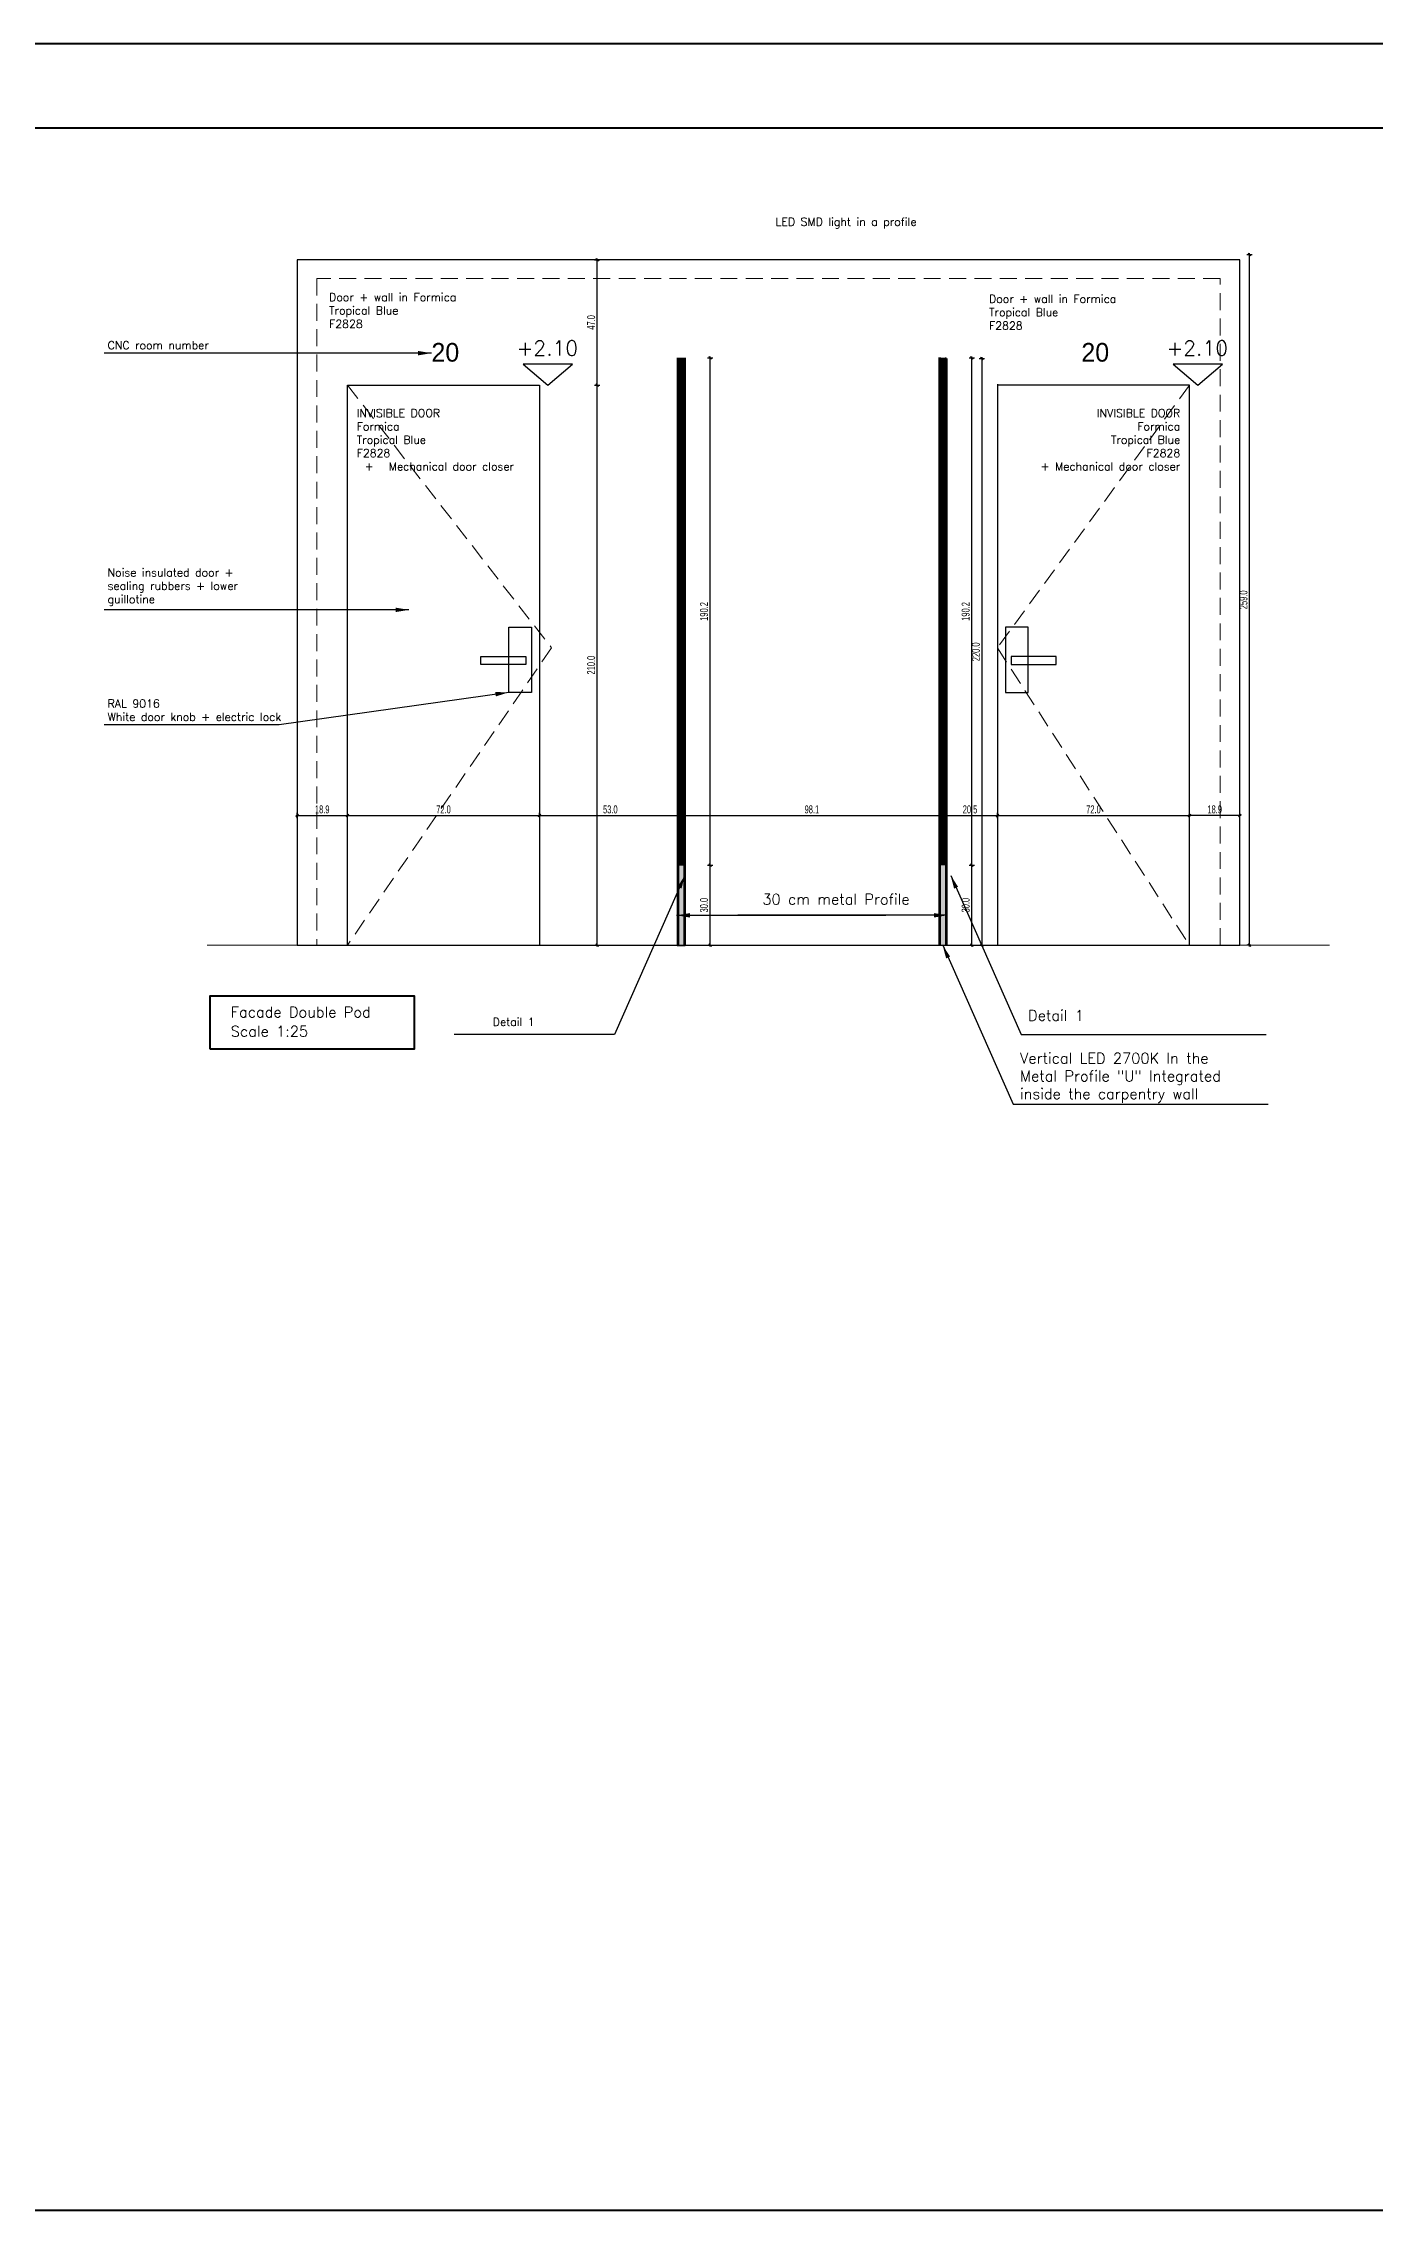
# Model space of a CAD drawing. Header units: inches. Extents: x 4017 to 5703, y -944 to 2840.
# Drawn here: x 4516 to 5014, y -944 to -132 of the extents above; entities that cross this region are included whole.
import ezdxf

# ---------------------------------------------------------------- set-up
doc = ezdxf.new("R2010")
doc.units = ezdxf.units.IN
doc.header["$MEASUREMENT"] = 0
doc.linetypes.add('DASHED', pattern=[19.05, 12.7, -6.35])
doc.linetypes.add('LÍNEAS_OCULTAS', pattern=[9.525, 6.35, -3.175])
doc.layers.get('0').update_dxf_attribs({"color": 5})
doc.layers.get('DEFPOINTS').update_dxf_attribs({"color": 254})
doc.layers.add('1 - bed panels', color=170, linetype='Continuous', lineweight=9)
doc.layers.add('1 - plaster', color=1, linetype='Continuous', lineweight=9)
for name, color, linetype in [('A-dim-work', 8, 'Continuous'), ('A-VIEW-20', 1, 'Continuous'), ('INST - Hidden Light', 30, 'LÍNEAS_OCULTAS')]:
    doc.layers.add(name, color=color, linetype=linetype)
doc.styles.add('ENGLISH', font='romans.shx', dxfattribs={"height": 2})
doc.styles.add('hebtovna', font='hebtovna.shx', dxfattribs={"width": 0.7})
doc.styles.add('Recoleta bold', font='')
doc.styles.get("Standard").update_dxf_attribs({"font": 'arial.ttf'})
doc.styles.get('Recoleta bold').set_extended_font_data('Recoleta Alt Bold', bold=True)
doc.dimstyles.new('Copy of gl-D10', dxfattribs={"dimtxt": 2, "dimasz": 1, "dimexe": 1, "dimexo": 1, "dimgap": 1, "dimtad": 0, "dimdec": 1, "dimzin": 0, "dimdsep": 46, "dimtxsty": 'hebtovna', "dimblk": 'OBLIQUE', "dimblk1": 'OBLIQUE', "dimblk2": 'OBLIQUE', "dimcen": 0, "dimdle": 0.5, "dimclrd": 256, "dimclre": 256, "dimclrt": 256, "dimadec": 0, "dimazin": 0, "dimtfac": 0.05, "dimtdec": 1, "dimtix": 1, "dimtmove": 2, "dimatfit": 0, "dimfxl": 1, "dimfxlon": 1, "dimtvp": 0.75, "dimtolj": 1, "dimtzin": 0, "dimarcsym": 0})
doc.dimstyles.new('D-50', dxfattribs={"dimtxt": 11, "dimasz": 0.5, "dimexe": 0.2, "dimexo": 0, "dimgap": 0.8, "dimtad": 0, "dimdec": 0, "dimdsep": 46, "dimtxsty": 'Standard', "dimblk": 'ar11', "dimcen": 20, "dimdle": 0.1, "dimse1": 1, "dimse2": 1, "dimclrt": 2, "dimadec": 0, "dimazin": 0, "dimtfac": 1, "dimtdec": 0, "dimtix": 1, "dimtmove": 2, "dimatfit": 3, "dimfxl": 1, "dimtvp": 1, "dimtolj": 1, "dimlwd": -1, "dimlwe": -1, "dimarcsym": 0})

# ---------------------------------------------------------------- blocks, each defined once
blk = doc.blocks.new('_Oblique')
at = {"color": 0, "linetype": 'ByBlock', "lineweight": -2}
blk.add_line((-0.5, -0.5), (0.5, 0.5), dxfattribs=at)
blk = doc.blocks.new('*D577')
at = {"layer": 'A-dim-work', "color": 6, "lineweight": -2, "transparency": 16777216}
for p, q in [((4966.57, -211.1), (4968.57, -211.1)), ((4967.57, -470.6), (4967.57, -210.6)), ((4968.12, -470.1), (4966.57, -470.1))]:
    blk.add_line(p, q, dxfattribs=at)
at = {"layer": 'DEFPOINTS', "color": 0, "transparency": 16777216}
for p in [(4956.5, -211.1), (4967.57, -211.1), (4969.12, -470.1)]:
    blk.add_point(p, dxfattribs=at)
at = {"layer": 'A-dim-work', "color": 6, "lineweight": -2, "transparency": 16777216}
for p, rotation in [((4967.57, -211.1), 90), ((4967.57, -470.1), 270)]:
    blk.add_blockref('_Oblique', p, dxfattribs=dict(at, rotation=rotation))
at = {"layer": 'A-dim-work', "color": 6, "transparency": 16777216, "insert": (4965.32, -340.6), "char_height": 3, "attachment_point": 5, "rotation": 90, "style": 'hebtovna'}
blk.add_mtext('\\A1;259.0', dxfattribs=at)
blk = doc.blocks.new('ar11')
for p, q in [((0, 14.89), (0, -14.89)), ((-4.24, -4.24), (4.24, 4.24)), ((-12.41, 0), (12.41, 0))]:
    blk.add_line(p, q)
blk = doc.blocks.new('*D579')
at = {"layer": 'A-dim-work', "color": 6, "lineweight": -2, "transparency": 16777216}
for p, q in [((4866.27, -250.1), (4868.27, -250.1)), ((4867.27, -249.6), (4867.27, -470.58)), ((4866.27, -470.08), (4868.27, -470.08))]:
    blk.add_line(p, q, dxfattribs=at)
at = {"layer": 'DEFPOINTS', "color": 0, "transparency": 16777216}
for p in [(4854.08, -250.1), (4854.08, -470.08), (4867.27, -470.08)]:
    blk.add_point(p, dxfattribs=at)
at = {"layer": 'A-dim-work', "color": 6, "lineweight": -2, "transparency": 16777216}
for p, rotation in [((4867.27, -250.1), 90), ((4867.27, -470.08), 270)]:
    blk.add_blockref('_Oblique', p, dxfattribs=dict(at, rotation=rotation))
at = {"layer": 'A-dim-work', "color": 6, "transparency": 16777216, "insert": (4865.02, -360.09), "char_height": 3, "attachment_point": 5, "rotation": 90, "style": 'hebtovna'}
blk.add_mtext('\\A1;220.0', dxfattribs=at)
blk = doc.blocks.new('*D580')
at = {"layer": 'A-dim-work', "color": 6, "lineweight": -2, "transparency": 16777216}
for p, q in [((4610.08, -421.43), (4629.98, -421.43)), ((4610.58, -422.43), (4610.58, -420.43)), ((4629.48, -422.43), (4629.48, -420.43))]:
    blk.add_line(p, q, dxfattribs=at)
at = {"layer": 'DEFPOINTS', "color": 0, "transparency": 16777216}
for p in [(4629.48, -421.43), (4610.58, -426.22), (4629.48, -426.22)]:
    blk.add_point(p, dxfattribs=at)
at = {"layer": 'A-dim-work', "color": 6, "lineweight": -2, "transparency": 16777216, "rotation": 180}
blk.add_blockref('_Oblique', (4610.58, -421.43), dxfattribs=at)
at = {"layer": 'A-dim-work', "color": 6, "lineweight": -2, "transparency": 16777216}
blk.add_blockref('_Oblique', (4629.48, -421.43), dxfattribs=at)
at = {"layer": 'A-dim-work', "color": 6, "transparency": 16777216, "insert": (4620.03, -419.18), "char_height": 3, "attachment_point": 5, "style": 'hebtovna'}
blk.add_mtext('\\A1;18.9', dxfattribs=at)
blk = doc.blocks.new('*D581')
at = {"layer": 'A-dim-work', "color": 6, "lineweight": -2, "transparency": 16777216}
for p, q in [((4628.98, -421.43), (4701.98, -421.43)), ((4629.48, -422.43), (4629.48, -420.43)), ((4701.48, -421.43), (4701.48, -420.43))]:
    blk.add_line(p, q, dxfattribs=at)
at = {"layer": 'DEFPOINTS', "color": 0, "transparency": 16777216}
for p in [(4701.48, -421.43), (4701.48, -421.43), (4629.48, -426.22)]:
    blk.add_point(p, dxfattribs=at)
at = {"layer": 'A-dim-work', "color": 6, "lineweight": -2, "transparency": 16777216, "rotation": 180}
blk.add_blockref('_Oblique', (4629.48, -421.43), dxfattribs=at)
at = {"layer": 'A-dim-work', "color": 6, "lineweight": -2, "transparency": 16777216}
blk.add_blockref('_Oblique', (4701.48, -421.43), dxfattribs=at)
at = {"layer": 'A-dim-work', "color": 6, "transparency": 16777216, "insert": (4665.48, -419.18), "char_height": 3, "attachment_point": 5, "style": 'hebtovna'}
blk.add_mtext('\\A1;72.0', dxfattribs=at)
blk = doc.blocks.new('*D582')
at = {"layer": 'A-dim-work', "color": 6, "lineweight": -2, "transparency": 16777216}
for p, q in [((4700.98, -421.43), (4755.02, -421.43)), ((4701.48, -421.43), (4701.48, -420.43)), ((4754.52, -422.43), (4754.52, -420.43))]:
    blk.add_line(p, q, dxfattribs=at)
at = {"layer": 'DEFPOINTS', "color": 0, "transparency": 16777216}
for p in [(4701.48, -421.43), (4754.52, -421.43), (4754.52, -440.05)]:
    blk.add_point(p, dxfattribs=at)
at = {"layer": 'A-dim-work', "color": 6, "lineweight": -2, "transparency": 16777216, "rotation": 180}
blk.add_blockref('_Oblique', (4701.48, -421.43), dxfattribs=at)
at = {"layer": 'A-dim-work', "color": 6, "lineweight": -2, "transparency": 16777216}
blk.add_blockref('_Oblique', (4754.52, -421.43), dxfattribs=at)
at = {"layer": 'A-dim-work', "color": 6, "transparency": 16777216, "insert": (4728, -419.18), "char_height": 3, "attachment_point": 5, "style": 'hebtovna'}
blk.add_mtext('\\A1;53.0', dxfattribs=at)
blk = doc.blocks.new('*D583')
at = {"layer": 'A-dim-work', "color": 6, "lineweight": -2, "transparency": 16777216}
for p, q in [((4754.02, -421.43), (4853.08, -421.43)), ((4754.52, -422.43), (4754.52, -420.43)), ((4852.58, -422.43), (4852.58, -420.43))]:
    blk.add_line(p, q, dxfattribs=at)
at = {"layer": 'DEFPOINTS', "color": 0, "transparency": 16777216}
for p in [(4852.58, -421.43), (4754.52, -440.05), (4852.58, -440)]:
    blk.add_point(p, dxfattribs=at)
at = {"layer": 'A-dim-work', "color": 6, "lineweight": -2, "transparency": 16777216, "rotation": 180}
blk.add_blockref('_Oblique', (4754.52, -421.43), dxfattribs=at)
at = {"layer": 'A-dim-work', "color": 6, "lineweight": -2, "transparency": 16777216}
blk.add_blockref('_Oblique', (4852.58, -421.43), dxfattribs=at)
at = {"layer": 'A-dim-work', "color": 6, "transparency": 16777216, "insert": (4803.55, -419.18), "char_height": 3, "attachment_point": 5, "style": 'hebtovna'}
blk.add_mtext('\\A1;98.1', dxfattribs=at)
blk = doc.blocks.new('*D584')
at = {"layer": 'A-dim-work', "color": 6, "lineweight": -2, "transparency": 16777216}
for p, q in [((4852.08, -421.43), (4873.58, -421.43)), ((4852.58, -422.43), (4852.58, -420.43)), ((4873.08, -422.43), (4873.08, -420.43))]:
    blk.add_line(p, q, dxfattribs=at)
at = {"layer": 'DEFPOINTS', "color": 0, "transparency": 16777216}
for p in [(4873.08, -421.43), (4852.58, -440), (4873.08, -470.08)]:
    blk.add_point(p, dxfattribs=at)
at = {"layer": 'A-dim-work', "color": 6, "lineweight": -2, "transparency": 16777216, "rotation": 180}
blk.add_blockref('_Oblique', (4852.58, -421.43), dxfattribs=at)
at = {"layer": 'A-dim-work', "color": 6, "lineweight": -2, "transparency": 16777216}
blk.add_blockref('_Oblique', (4873.08, -421.43), dxfattribs=at)
at = {"layer": 'A-dim-work', "color": 6, "transparency": 16777216, "insert": (4862.83, -419.18), "char_height": 3, "attachment_point": 5, "style": 'hebtovna'}
blk.add_mtext('\\A1;20.5', dxfattribs=at)
blk = doc.blocks.new('*D585')
at = {"layer": 'A-dim-work', "color": 6, "lineweight": -2, "transparency": 16777216}
for p, q in [((4872.58, -421.43), (4945.58, -421.43)), ((4873.08, -422.43), (4873.08, -420.43)), ((4945.08, -422.43), (4945.08, -420.43))]:
    blk.add_line(p, q, dxfattribs=at)
at = {"layer": 'DEFPOINTS', "color": 0, "transparency": 16777216}
for p in [(4945.08, -421.43), (4873.08, -470.08), (4945.08, -470.08)]:
    blk.add_point(p, dxfattribs=at)
at = {"layer": 'A-dim-work', "color": 6, "lineweight": -2, "transparency": 16777216, "rotation": 180}
blk.add_blockref('_Oblique', (4873.08, -421.43), dxfattribs=at)
at = {"layer": 'A-dim-work', "color": 6, "lineweight": -2, "transparency": 16777216}
blk.add_blockref('_Oblique', (4945.08, -421.43), dxfattribs=at)
at = {"layer": 'A-dim-work', "color": 6, "transparency": 16777216, "insert": (4909.08, -419.18), "char_height": 3, "attachment_point": 5, "style": 'hebtovna'}
blk.add_mtext('\\A1;72.0', dxfattribs=at)
blk = doc.blocks.new('*D586')
at = {"layer": 'A-dim-work', "color": 6, "lineweight": -2, "transparency": 16777216}
for p, q in [((4964.48, -421.43), (4944.58, -421.43)), ((4945.08, -422.43), (4945.08, -420.43)), ((4963.98, -422.43), (4963.98, -420.43))]:
    blk.add_line(p, q, dxfattribs=at)
at = {"layer": 'DEFPOINTS', "color": 0, "transparency": 16777216}
for p in [(4945.08, -421.43), (4945.08, -470.1), (4963.98, -470.08)]:
    blk.add_point(p, dxfattribs=at)
at = {"layer": 'A-dim-work', "color": 6, "lineweight": -2, "transparency": 16777216, "rotation": 180}
blk.add_blockref('_Oblique', (4945.08, -421.43), dxfattribs=at)
at = {"layer": 'A-dim-work', "color": 6, "lineweight": -2, "transparency": 16777216}
blk.add_blockref('_Oblique', (4963.98, -421.43), dxfattribs=at)
at = {"layer": 'A-dim-work', "color": 6, "transparency": 16777216, "insert": (4954.53, -419.18), "char_height": 3, "attachment_point": 5, "style": 'hebtovna'}
blk.add_mtext('\\A1;18.9', dxfattribs=at)
blk = doc.blocks.new('*D597')
at = {"layer": 'A-dim-work', "color": 6, "lineweight": -2, "transparency": 16777216}
for p, q in [((4723.07, -470.58), (4723.07, -259.6)), ((4722.07, -260.1), (4724.07, -260.1)), ((4722.07, -470.08), (4724.07, -470.08))]:
    blk.add_line(p, q, dxfattribs=at)
at = {"layer": 'DEFPOINTS', "color": 0, "transparency": 16777216}
for p in [(4701.48, -260.1), (4723.07, -260.1), (4701.48, -470.08)]:
    blk.add_point(p, dxfattribs=at)
at = {"layer": 'A-dim-work', "color": 6, "lineweight": -2, "transparency": 16777216}
for p, rotation in [((4723.07, -260.1), 90), ((4723.07, -470.08), 270)]:
    blk.add_blockref('_Oblique', p, dxfattribs=dict(at, rotation=rotation))
at = {"layer": 'A-dim-work', "color": 6, "transparency": 16777216, "insert": (4720.82, -365.09), "char_height": 3, "attachment_point": 5, "rotation": 90, "style": 'hebtovna'}
blk.add_mtext('\\A1;210.0', dxfattribs=at)
blk = doc.blocks.new('*D598')
at = {"layer": 'A-dim-work', "color": 6, "lineweight": -2, "transparency": 16777216}
for p, q in [((4722.07, -213.1), (4724.07, -213.1)), ((4723.07, -260.6), (4723.07, -212.6)), ((4722.07, -260.1), (4724.07, -260.1))]:
    blk.add_line(p, q, dxfattribs=at)
at = {"layer": 'DEFPOINTS', "color": 0, "transparency": 16777216}
for p in [(4711.25, -213.1), (4723.07, -213.1), (4701.48, -260.1)]:
    blk.add_point(p, dxfattribs=at)
at = {"layer": 'A-dim-work', "color": 6, "lineweight": -2, "transparency": 16777216}
for p, rotation in [((4723.07, -213.1), 90), ((4723.07, -260.1), 270)]:
    blk.add_blockref('_Oblique', p, dxfattribs=dict(at, rotation=rotation))
at = {"layer": 'A-dim-work', "color": 6, "transparency": 16777216, "insert": (4720.82, -236.6), "char_height": 3, "attachment_point": 5, "rotation": 90, "style": 'hebtovna'}
blk.add_mtext('\\A1;47.0', dxfattribs=at)
blk = doc.blocks.new('*D603')
at = {"layer": 'A-dim-work', "color": 6, "lineweight": -2, "transparency": 16777216}
for p, q in [((4764.39, -440.05), (4766.39, -440.05)), ((4765.39, -470.58), (4765.39, -439.55)), ((4764.39, -470.08), (4766.39, -470.08))]:
    blk.add_line(p, q, dxfattribs=at)
at = {"layer": 'DEFPOINTS', "color": 0, "transparency": 16777216}
for p in [(4753.02, -440.05), (4765.39, -440.05), (4753.02, -470.08)]:
    blk.add_point(p, dxfattribs=at)
at = {"layer": 'A-dim-work', "color": 6, "lineweight": -2, "transparency": 16777216}
for p, rotation in [((4765.39, -440.05), 90), ((4765.39, -470.08), 270)]:
    blk.add_blockref('_Oblique', p, dxfattribs=dict(at, rotation=rotation))
at = {"layer": 'A-dim-work', "color": 6, "transparency": 16777216, "insert": (4763.14, -455.07), "char_height": 3, "attachment_point": 5, "rotation": 90, "style": 'hebtovna'}
blk.add_mtext('\\A1;30.0', dxfattribs=at)
blk = doc.blocks.new('*D604')
at = {"layer": 'A-dim-work', "color": 6, "lineweight": -2, "transparency": 16777216}
for p, q in [((4764.39, -249.85), (4766.39, -249.85)), ((4765.39, -440.55), (4765.39, -249.35)), ((4764.39, -440.05), (4766.39, -440.05))]:
    blk.add_line(p, q, dxfattribs=at)
at = {"layer": 'DEFPOINTS', "color": 0, "transparency": 16777216}
for p in [(4756.02, -249.85), (4765.39, -249.85), (4753.02, -440.05)]:
    blk.add_point(p, dxfattribs=at)
at = {"layer": 'A-dim-work', "color": 6, "lineweight": -2, "transparency": 16777216}
for p, rotation in [((4765.39, -249.85), 90), ((4765.39, -440.05), 270)]:
    blk.add_blockref('_Oblique', p, dxfattribs=dict(at, rotation=rotation))
at = {"layer": 'A-dim-work', "color": 6, "transparency": 16777216, "insert": (4763.14, -344.95), "char_height": 3, "attachment_point": 5, "rotation": 90, "style": 'hebtovna'}
blk.add_mtext('\\A1;190.2', dxfattribs=at)
blk = doc.blocks.new('*D606')
at = {"layer": 'A-dim-work', "color": 6, "lineweight": -2, "transparency": 16777216}
for p, q in [((4862.45, -440.05), (4864.45, -440.05)), ((4863.45, -470.58), (4863.45, -439.55)), ((4862.45, -470.08), (4864.45, -470.08))]:
    blk.add_line(p, q, dxfattribs=at)
at = {"layer": 'DEFPOINTS', "color": 0, "transparency": 16777216}
for p in [(4851.08, -440.05), (4863.45, -440.05), (4851.08, -470.08)]:
    blk.add_point(p, dxfattribs=at)
at = {"layer": 'A-dim-work', "color": 6, "lineweight": -2, "transparency": 16777216}
for p, rotation in [((4863.45, -440.05), 90), ((4863.45, -470.08), 270)]:
    blk.add_blockref('_Oblique', p, dxfattribs=dict(at, rotation=rotation))
at = {"layer": 'A-dim-work', "color": 6, "transparency": 16777216, "insert": (4861.2, -455.07), "char_height": 3, "attachment_point": 5, "rotation": 90, "style": 'hebtovna'}
blk.add_mtext('\\A1;30.0', dxfattribs=at)
blk = doc.blocks.new('*D605')
at = {"layer": 'A-dim-work', "color": 6, "lineweight": -2, "transparency": 16777216}
for p, q in [((4862.45, -249.85), (4864.45, -249.85)), ((4863.45, -440.55), (4863.45, -249.35)), ((4862.45, -440.05), (4864.45, -440.05))]:
    blk.add_line(p, q, dxfattribs=at)
at = {"layer": 'DEFPOINTS', "color": 0, "transparency": 16777216}
for p in [(4854.08, -249.85), (4863.45, -249.85), (4851.08, -440.05)]:
    blk.add_point(p, dxfattribs=at)
at = {"layer": 'A-dim-work', "color": 6, "lineweight": -2, "transparency": 16777216}
for p, rotation in [((4863.45, -249.85), 90), ((4863.45, -440.05), 270)]:
    blk.add_blockref('_Oblique', p, dxfattribs=dict(at, rotation=rotation))
at = {"layer": 'A-dim-work', "color": 6, "transparency": 16777216, "insert": (4861.2, -344.95), "char_height": 3, "attachment_point": 5, "rotation": 90, "style": 'hebtovna'}
blk.add_mtext('\\A1;190.2', dxfattribs=at)

msp = doc.modelspace()

# ---------------------------------------------------------------- hatches: boundary and pattern name
at = {"layer": 'A-VIEW-20', "ltscale": 0.0005}
h = msp.add_hatch(color=256, dxfattribs=at)
h.dxf.hatch_style = 1
h.paths.add_polyline_path([(4753.02, -470.15), (4756.02, -470.15), (4756.02, -440.05), (4753.02, -440.05)])
h = msp.add_hatch(color=256, dxfattribs=at)
h.dxf.hatch_style = 1
h.paths.add_polyline_path([(4851.08, -470.1), (4854.08, -470.1), (4854.08, -440), (4851.08, -440)])

# ---------------------------------------------------------------- linework, layer by layer
msp.add_lwpolyline([(4610.58, -470.1), (4963.98, -470.1), (4963.98, -213.1), (4610.58, -213.1)], close=True)
at = {"layer": '1 - bed panels', "color": 9, "linetype": 'DASHED', "ltscale": 0.5, "true_color": 0xc2c2c2}
for p, q in [((4629.48, -260.1), (4705.98, -358.6)), ((4945.08, -260.1), (4873.08, -358.6)), ((4705.98, -358.6), (4629.48, -470.1)), ((4873.08, -358.6), (4945.08, -470.1))]:
    msp.add_line(p, q, dxfattribs=at)
msp.add_lwpolyline([(4956.58, -220.1), (4617.98, -220.1), (4617.98, -470.08), (4956.58, -470.08)], close=True, dxfattribs=at)
at = {"layer": '1 - plaster'}
msp.add_lwpolyline([(4997.62, -470.1), (4576.95, -470.1)], dxfattribs=at)
at = {"layer": 'A-dim-work', "color": 6, "lineweight": 40, "ltscale": 20}
msp.add_line((4016.52, -163.64), (5702.9, -163.64), dxfattribs=at)
for points in [[(4016.52, -944.48), (4016.52, -131.98), (5702.9, -131.98), (5702.9, -944.48)], [(4577.91, -508.97), (4654.66, -508.97), (4654.66, -489.16), (4577.91, -489.16)]]:
    msp.add_lwpolyline(points, close=True, dxfattribs=at)
at = {"layer": 'A-dim-work', "color": 6}
for points in [[(4704.59, -252.22), (4695.33, -252.22), (4704.59, -260.1), (4713.85, -252.22)], [(4948.19, -252.22), (4938.93, -252.22), (4948.19, -260.1), (4957.45, -252.22)]]:
    msp.add_lwpolyline(points, close=True, dxfattribs=at)
at = {"layer": 'A-VIEW-20', "ltscale": 0.0005}
msp.add_line((4854.08, -250.1), (4854.08, -470.1), dxfattribs=at)
at = {"layer": 'A-VIEW-20'}
for p, q in [((4629.48, -470.1), (4629.48, -260.1)), ((4629.48, -260.1), (4701.48, -260.1)), ((4701.48, -260.1), (4701.48, -470.1)), ((4945.08, -260.1), (4873.08, -260.1)), ((4945.08, -470.1), (4945.08, -260.1))]:
    msp.add_line(p, q, dxfattribs=at).dxf.unprotected_set("ltscale", 0)
for points in [[(4753.02, -249.85), (4753.02, -470.15)], [(4753.52, -249.85), (4753.52, -470.15)], [(4851.08, -249.8), (4851.08, -470.1)], [(4851.58, -249.8), (4851.58, -470.1)], [(4873.08, -259.8), (4873.08, -470.1)]]:
    msp.add_lwpolyline(points, dxfattribs=at).dxf.unprotected_set("ltscale", 0)
at = {"layer": 'A-VIEW-20', "ltscale": 0.0005}
for points in [[(4755.52, -249.85), (4755.52, -470.15)], [(4756.02, -249.85), (4756.02, -470.15)], [(4853.58, -249.8), (4853.58, -470.1)]]:
    msp.add_lwpolyline(points, dxfattribs=at)
at = {"layer": 'A-VIEW-20'}
for points in [[(4698.44, -375.28), (4689.95, -375.28), (4689.95, -350.85), (4698.44, -350.85)], [(4876.13, -375.28), (4884.62, -375.28), (4884.62, -350.85), (4876.13, -350.85)], [(4696.36, -364.9), (4679.42, -364.9), (4679.42, -361.9), (4696.36, -361.9)], [(4878.21, -364.9), (4895.15, -364.9), (4895.15, -361.9), (4878.21, -361.9)]]:
    msp.add_lwpolyline(points, close=True, dxfattribs=at).dxf.unprotected_set("ltscale", 0)
at = {"layer": 'A-VIEW-20', "ltscale": 0.0005}
for points in [[(4753.02, -470.15), (4756.02, -470.15), (4756.02, -440.05), (4753.02, -440.05)], [(4851.08, -470.1), (4854.08, -470.1), (4854.08, -440), (4851.08, -440)]]:
    msp.add_lwpolyline(points, close=True, dxfattribs=at)
at = {"layer": 'INST - Hidden Light', "const_width": 3}
for points in [[(4754.52, -249.85), (4754.52, -440.05)], [(4852.58, -249.8), (4852.58, -440)]]:
    msp.add_lwpolyline(points, dxfattribs=at)

# ---------------------------------------------------------------- texts
at = {"layer": 'A-dim-work', "color": 6, "lineweight": 40, "ltscale": 20, "style": 'ENGLISH'}
for s, width, gutter_width, heights, insert, char_height, attachment_point in [('\\pxqr;LED SMD light in a profile', 64.618, 5, [26.54], (4842.78, -201.37), 3, 9), ('Door + wall in Formica\\PTropical Blue \\PF2828', 84.2339, 1, [0], (4622.61, -238.64), 3, 7), ('Door + wall in Formica\\PTropical Blue \\PF2828', 84.2339, 1, [0], (4869.96, -239.3), 3, 7), ('CNC room number', 62.0804, 300.45, [0], (4539.59, -246.64), 3, 7), ('INVISIBLE DOOR\\PFormica\\PTropical Blue \\PF2828\\P\\pxi-3,l4,t4;+^IMechanical door closer', 68.5275, 1, [0], (4632.96, -292.08), 3, 7), ('INVISIBLE DOOR\\PFormica\\PTropical Blue \\PF2828\\P\\pxi-3,l4,t4;+^IMechanical door closer', 68.5275, 1, [0], (4941.61, -292.08), 3, 9), ('Noise insulated door + sealing rubbers + lower guillotine', 62.0804, 300.45, [0], (4539.59, -342.86), 3, 7), ('\\pxql;RAL 9016\\PWhite door knob + electric lock', 62.0804, 300.45, [0], (4539.59, -385.99), 3, 7), ('Facade Double Pod', 90.6117, 1, [0], (4585.76, -493.15), 4, 1), ('Scale 1:25', 90.6117, 1, [0], (4585.76, -500.36), 4, 1)]:
    msp.add_mtext_dynamic_manual_height_columns(s, width=width, gutter_width=gutter_width, heights=heights, dxfattribs=dict(at, insert=insert, char_height=char_height, attachment_point=attachment_point))
at = {"layer": 'A-dim-work', "color": 6, "char_height": 5.6, "attachment_point": 7, "style": 'ENGLISH'}
for insert in [(4692.92, -249.03), (4936.52, -249.03)]:
    msp.add_mtext_dynamic_manual_height_columns('+2.10', width=126.8564, gutter_width=1.4, heights=[7.06], dxfattribs=dict(at, insert=insert))
at = {"layer": 'A-dim-work', "color": 6, "lineweight": 40, "ltscale": 20, "style": 'ENGLISH'}
for s, insert, char_height, width, attachment_point in [('\\pxt9;30 cm metal Profile', (4840.21, -450.85), 4, 90.6117, 3), ('Detail 1 ', (4884.59, -494.42, 165922.81), 4, 90.6117, 1), ('Detail 1 ', (4683.95, -500.34, 165922.81), 3, 62.0804, 7), ('Vertical LED 2700K In the Metal Profile "U" Integrated inside the carpentry wall', (4881.59, -510.44), 4, 90.6117, 1)]:
    msp.add_mtext(s, dxfattribs=dict(at, insert=insert, char_height=char_height, width=width, attachment_point=attachment_point))
at = {"layer": 'A-VIEW-20', "char_height": 7, "attachment_point": 1, "line_spacing_factor": 0.771429, "style": 'Recoleta bold'}
for insert in [(4660.96, -244.3, 0), (4904.56, -244.3, 0)]:
    msp.add_mtext_dynamic_manual_height_columns('{\\fRecoleta|b0|i0|c0|p0;20}', width=24.3315, gutter_width=202.5, heights=[0], dxfattribs=dict(at, insert=insert))

# ---------------------------------------------------------------- dimensions: what is measured, and where the dimension line sits
at = {"layer": 'A-dim-work'}
for base, p1, p2, picture, middle in [((4967.57, -211.1), (4969.12, -470.1), (4956.5, -211.1), '*D577', (4965.32, -340.6)), ((4723.07, -213.1), (4701.48, -260.1), (4711.25, -213.1), '*D598', (4720.82, -236.6)), ((4765.39, -249.85), (4753.02, -440.05), (4756.02, -249.85), '*D604', (4763.14, -344.95)), ((4863.45, -249.85), (4851.08, -440.05), (4854.08, -249.85), '*D605', (4861.2, -344.95)), ((4867.27, -470.08), (4854.08, -250.1), (4854.08, -470.08), '*D579', (4865.02, -360.09)), ((4723.07, -260.1), (4701.48, -470.08), (4701.48, -260.1), '*D597', (4720.82, -365.09)), ((4765.39, -440.05), (4753.02, -470.08), (4753.02, -440.05), '*D603', (4763.14, -455.07)), ((4863.45, -440.05), (4851.08, -470.08), (4851.08, -440.05), '*D606', (4861.2, -455.07))]:
    dim = msp.add_linear_dim(base=base, p1=p1, p2=p2, angle=90, dimstyle='Copy of gl-D10', override={"dimtxt": 3, "dimclrd": 6, "dimclre": 6, "dimclrt": 6}, dxfattribs=at)
    dim.commit()
    dim.dimension.update_dxf_attribs({"geometry": picture, "text_midpoint": middle})
for base, p1, p2, picture, middle in [((4629.48, -421.43), (4610.58, -426.22), (4629.48, -426.22), '*D580', (4620.03, -419.18)), ((4701.48, -421.43), (4629.48, -426.22), (4701.48, -421.43), '*D581', (4665.48, -419.18)), ((4754.52, -421.43), (4701.48, -421.43), (4754.52, -440.05), '*D582', (4728, -419.18)), ((4852.58, -421.43), (4754.52, -440.05), (4852.58, -440), '*D583', (4803.55, -419.18)), ((4873.08, -421.43), (4852.58, -440), (4873.08, -470.08), '*D584', (4862.83, -419.18)), ((4945.08, -421.43), (4873.08, -470.08), (4945.08, -470.08), '*D585', (4909.08, -419.18)), ((4945.08, -421.43), (4963.98, -470.08), (4945.08, -470.1), '*D586', (4954.53, -419.18))]:
    dim = msp.add_linear_dim(base=base, p1=p1, p2=p2, dimstyle='Copy of gl-D10', override={"dimtxt": 3, "dimclrd": 6, "dimclre": 6, "dimclrt": 6}, dxfattribs=at)
    dim.commit()
    dim.dimension.update_dxf_attribs({"geometry": picture, "text_midpoint": middle})

# ---------------------------------------------------------------- leaders
at = {"layer": 'A-dim-work', "color": 6, "lineweight": 40, "ltscale": 20}
for points in [[(4660.96, -248.13), (4575.65, -248.13), (4538.35, -248.13)], [(4652.52, -344.36), (4575.65, -344.36), (4538.35, -344.36)], [(4689.95, -375.28), (4603.93, -387.48), (4538.35, -387.48)], [(4755.95, -443.94, 165922.81), (4729.57, -503.52, 165922.81), (4669.43, -503.52, 165922.81)], [(4855.58, -443.94, 165922.81), (4881.97, -503.52, 165922.81), (4973.86, -503.52, 165922.81)], [(4752.82, -458.87), (4782, -458.87), (4831.32, -458.87)], [(4854.29, -458.87), (4825.1, -458.87), (4775.79, -458.87)], [(4852.58, -470.1), (4878.97, -529.68), (4974.56, -529.68)]]:
    msp.add_leader(points, dimstyle='D-50', override={"dimasz": 5, "dimfxl": 1.25, "dimfxlon": 1}, dxfattribs=at)

doc.saveas('drawing.dxf')
